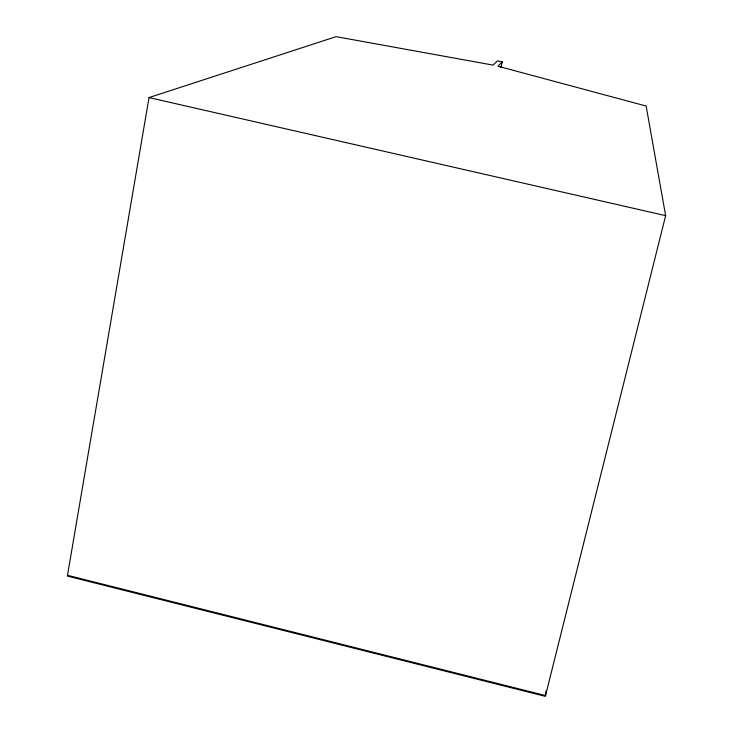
<?xml version="1.0" encoding="UTF-8"?>
<svg xmlns="http://www.w3.org/2000/svg" width="733" height="733" viewBox="0 0 733 733"><rect width="100%" height="100%" fill="white"/><g stroke="black" fill="none" stroke-linecap="round" stroke-linejoin="round"><path stroke-width="1.1" d="M545.966 691.017L545.535 695.562L67.482 575.295M149.037 97.581L67.354 576.074L545.334 696.35L665.646 215.658L646.13 106.038L497.945 66.208L502.206 61.884L497.515 60.839L493.08 65.118L336.09 36.65L149.037 97.581L665.646 215.658M500.969 67.463L502.206 61.884"/></g></svg>
